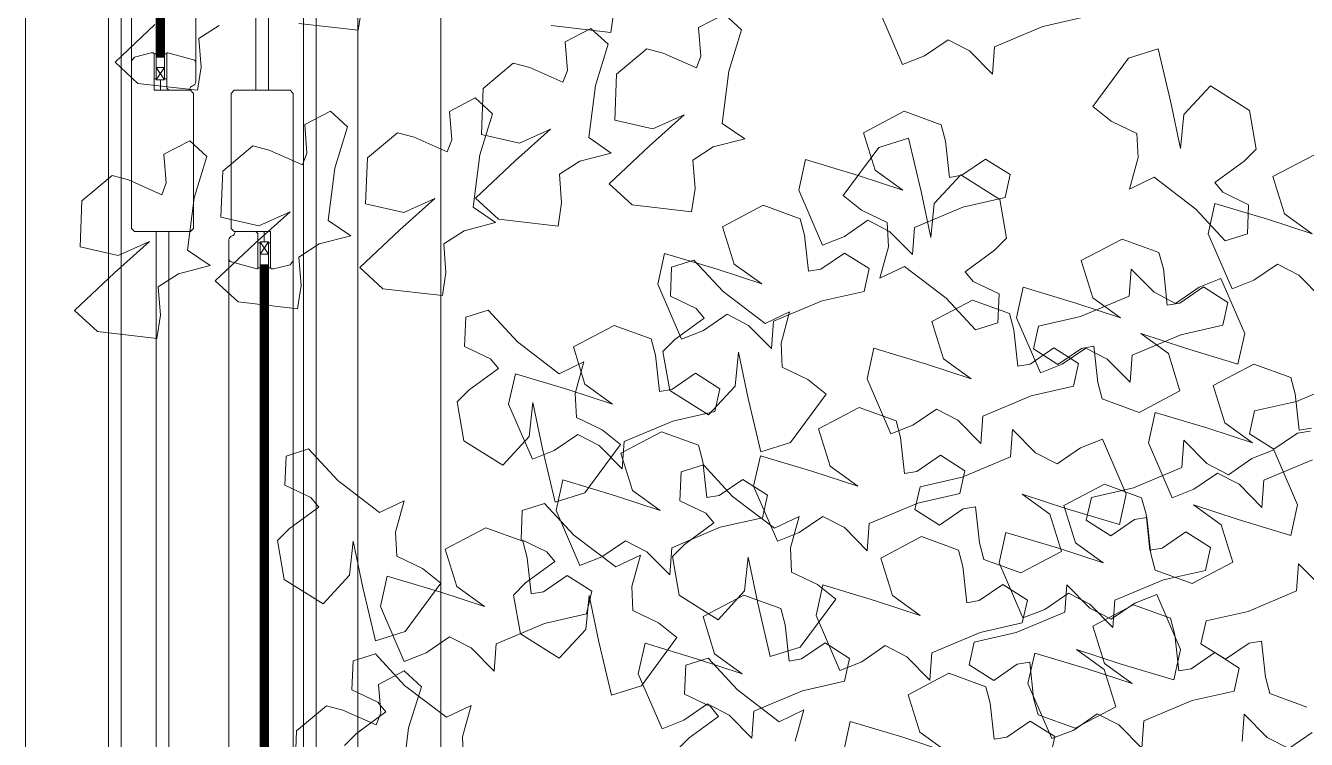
# Model space of a CAD drawing. Header units: metres. Extents: x -44 to 358, y -286 to 66.
# Drawn here: x 10.078 to 10.695, y -266.62 to -266.276 of the extents above; entities that cross this region are included whole.
import ezdxf

# ---------------------------------------------------------------- set-up
doc = ezdxf.new("R2010")
doc.units = ezdxf.units.M
doc.header["$LTSCALE"] = 0.3
for name, color, linetype, lineweight in [('A-DOOR', 7, 'Continuous', 5), ('ARBOLES', 86, 'Continuous', 0), ('baños', 141, 'Continuous', 0), ('Columnas', 7, 'Continuous', 18), ('cristales', 131, 'Continuous', 0)]:
    doc.layers.add(name, color=color, linetype=linetype, lineweight=lineweight)

# ---------------------------------------------------------------- blocks, each defined once
blk = doc.blocks.new('TREES')
at = {"layer": 'ARBOLES', "color": 252, "true_color": 0x8da178}
for p, q in [((0.04611, 0.02855), (0.05019, 0.02093)), ((0.08012, 0.02787), (0.07668, 0.02377)), ((0.10402, 0.02859), (0.10703, 0.02498)), ((0.09833, 0.02106), (0.09997, 0.0273)), ((0.05535, 0.02159), (0.05483, 0.02359)), ((0.07668, 0.02377), (0.08116, 0.02386)), ((0.08116, 0.02386), (0.08524, 0.01623)), ((0.10703, 0.02498), (0.10554, 0.0213)), ((0.05836, 0.01798), (0.05535, 0.02159)), ((0.06708, 0.02269), (0.05846, 0.01795)), ((0.07217, 0.02205), (0.06708, 0.02269)), ((0.07039, 0.01322), (0.07217, 0.02205)), ((0.09572, 0.02009), (0.09833, 0.02106)), ((0.10554, 0.0213), (0.1021, 0.0172)), ((0.05019, 0.02093), (0.05239, 0.01421)), ((0.08988, 0.01889), (0.09572, 0.02009)), ((0.05619, 0.01373), (0.05836, 0.01798)), ((0.05846, 0.01795), (0.0602, 0.01452)), ((0.0904, 0.01689), (0.08988, 0.01889)), ((0.09341, 0.01328), (0.0904, 0.01689)), ((0.1021, 0.0172), (0.10658, 0.01729)), ((0.08524, 0.01623), (0.08744, 0.00951)), ((0.05239, 0.01421), (0.05619, 0.01373)), ((0.0602, 0.01452), (0.06321, 0.01091)), ((0.06869, 0.00569), (0.07039, 0.01322)), ((0.07744, 0.01299), (0.07152, 0.01052)), ((0.08157, 0.00666), (0.07744, 0.01299)), ((0.09124, 0.00903), (0.09341, 0.01328)), ((0.03991, 0.01142), (0.03129, 0.00668)), ((0.045, 0.01078), (0.03991, 0.01142)), ((0.04322, 0.00195), (0.045, 0.01078)), ((0.06321, 0.01091), (0.06172, 0.00723)), ((0.07152, 0.01052), (0.06869, 0.00569)), ((0.00337, 0.00875), (-0.00005, 0.00202)), ((0.00959, 0.01046), (0.00337, 0.00875)), ((0.01174, 0.00868), (0.00959, 0.01046)), ((0.0157, 0.00422), (0.01174, 0.00868)), ((0.0188, 0.01008), (0.01717, 0.00567)), ((0.02356, 0.01033), (0.0188, 0.01008)), ((0.02504, 0.0068), (0.02356, 0.01033)), ((0.08744, 0.00951), (0.09124, 0.00903)), ((0.02032, 0.00153), (0.02504, 0.0068)), ((0.03129, 0.00668), (0.03303, 0.00325)), ((0.06172, 0.00723), (0.05828, 0.00313)), ((0.07993, 0.00042), (0.08157, 0.00666)), ((0.01717, 0.00567), (0.0157, 0.00422)), ((0.09249, 0.00578), (0.08388, 0.00104)), ((0.09758, 0.00514), (0.09249, 0.00578)), ((0.09581, -0.00369), (0.09758, 0.00514)), ((0.03303, 0.00325), (0.03604, -0.00036)), ((0.05828, 0.00313), (0.06276, 0.00321)), ((0.06276, 0.00321), (0.06684, -0.00441)), ((-0.00005, 0.00202), (0.00506, -0.00188)), ((0.01576, -0.00581), (0.02032, 0.00153)), ((0.04152, -0.00558), (0.04322, 0.00195)), ((0.05027, 0.00172), (0.04435, -0.00075)), ((0.0544, -0.00461), (0.05027, 0.00172)), ((0.07732, -0.00055), (0.07993, 0.00042)), ((0.08388, 0.00104), (0.08562, -0.0024)), ((-0.15277, -0.00598), (-0.14933, -0.00188)), ((-0.128, -0.00157), (-0.12748, -0.00357)), ((-0.11876, -0.00854), (-0.12284, -0.00091)), ((0.01066, -0.00192), (0.00328, -0.00421)), ((0.00506, -0.00188), (0.01066, -0.00192)), ((0.03604, -0.00036), (0.03455, -0.00404)), ((0.04435, -0.00075), (0.04152, -0.00558)), ((0.07148, -0.00175), (0.07732, -0.00055)), ((0.072, -0.00375), (0.07148, -0.00175)), ((-0.12748, -0.00357), (-0.13332, -0.00477)), ((0.03455, -0.00404), (0.03111, -0.00814)), ((0.07501, -0.00736), (0.072, -0.00375)), ((0.08562, -0.0024), (0.08862, -0.00601)), ((0.0941, -0.01123), (0.09581, -0.00369)), ((0.10286, -0.00393), (0.09694, -0.0064)), ((0.10698, -0.01025), (0.10286, -0.00393)), ((-0.17261, -0.00541), (-0.16849, -0.01174)), ((-0.16257, -0.00927), (-0.15973, -0.00444)), ((-0.15973, -0.00444), (-0.16144, -0.01197)), ((-0.15426, -0.00966), (-0.15277, -0.00598)), ((-0.13593, -0.00574), (-0.13756, -0.01198)), ((-0.13332, -0.00477), (-0.13593, -0.00574)), ((0.00328, -0.00421), (-0.00526, -0.00709)), ((0.01808, -0.00965), (0.01576, -0.00581)), ((0.05277, -0.01085), (0.0544, -0.00461)), ((0.06796, -0.00547), (0.05935, -0.01021)), ((0.06684, -0.00441), (0.06904, -0.01113)), ((0.07305, -0.00611), (0.06796, -0.00547)), ((0.07127, -0.01494), (0.07305, -0.00611)), ((0.08862, -0.00601), (0.08714, -0.00969)), ((-0.00526, -0.00709), (-0.00327, -0.01181)), ((0.03111, -0.00814), (0.03559, -0.00805)), ((0.03559, -0.00805), (0.03967, -0.01568)), ((0.07284, -0.01161), (0.07501, -0.00736)), ((0.09694, -0.0064), (0.0941, -0.01123)), ((-0.16849, -0.01174), (-0.16257, -0.00927)), ((-0.15125, -0.01327), (-0.15426, -0.00966)), ((-0.11428, -0.00845), (-0.11876, -0.00854)), ((-0.11772, -0.01255), (-0.11428, -0.00845)), ((-0.08765, -0.00968), (-0.08982, -0.01393)), ((-0.08385, -0.01016), (-0.08765, -0.00968)), ((-0.08165, -0.01688), (-0.08385, -0.01016)), ((0.00725, -0.01368), (0.00887, -0.00927)), ((0.00887, -0.00927), (0.0128, -0.00872)), ((0.0128, -0.00872), (0.01808, -0.00965)), ((0.05935, -0.01021), (0.06108, -0.01365)), ((0.08714, -0.00969), (0.0837, -0.01379)), ((0.10535, -0.01649), (0.10698, -0.01025)), ((-0.16144, -0.01197), (-0.16321, -0.0208)), ((-0.13756, -0.01198), (-0.13344, -0.01831)), ((-0.12752, -0.01584), (-0.12468, -0.01101)), ((-0.12468, -0.01101), (-0.12639, -0.01854)), ((-0.1192, -0.01623), (-0.11772, -0.01255)), ((-0.00327, -0.01181), (0.00515, -0.0169)), ((0.04431, -0.01302), (0.05015, -0.01182)), ((0.05015, -0.01182), (0.05277, -0.01085)), ((0.06904, -0.01113), (0.07284, -0.01161)), ((-0.14951, -0.0167), (-0.15125, -0.01327)), ((-0.08982, -0.01393), (-0.08681, -0.01753)), ((0.00515, -0.0169), (0.00725, -0.01368)), ((0.04483, -0.01502), (0.04431, -0.01302)), ((0.06108, -0.01365), (0.06409, -0.01725)), ((0.0837, -0.01379), (0.08818, -0.0137)), ((0.08818, -0.0137), (0.09226, -0.02132)), ((-0.15813, -0.02144), (-0.14951, -0.0167)), ((-0.13344, -0.01831), (-0.12752, -0.01584)), ((-0.1162, -0.01984), (-0.1192, -0.01623)), ((-0.10692, -0.01625), (-0.10909, -0.0205)), ((-0.10312, -0.01673), (-0.10692, -0.01625)), ((-0.10092, -0.02345), (-0.10312, -0.01673)), ((0.03967, -0.01568), (0.04187, -0.0224)), ((0.04784, -0.01863), (0.04483, -0.01502)), ((0.06957, -0.02248), (0.07127, -0.01494)), ((0.07833, -0.01517), (0.0724, -0.01765)), ((0.08245, -0.0215), (0.07833, -0.01517)), ((0.10274, -0.01747), (0.10535, -0.01649)), ((-0.14724, -0.01718), (-0.14941, -0.02142)), ((-0.14344, -0.01766), (-0.14724, -0.01718)), ((-0.14124, -0.02438), (-0.14344, -0.01766)), ((-0.12639, -0.01854), (-0.12816, -0.02737)), ((-0.08681, -0.01753), (-0.08629, -0.01954)), ((-0.07757, -0.0245), (-0.08165, -0.01688)), ((0.04567, -0.02288), (0.04784, -0.01863)), ((0.06409, -0.01725), (0.0626, -0.02093)), ((0.0724, -0.01765), (0.06957, -0.02248)), ((0.0969, -0.01866), (0.10274, -0.01747)), ((0.09742, -0.02067), (0.0969, -0.01866)), ((-0.16321, -0.0208), (-0.15813, -0.02144)), ((-0.11446, -0.02327), (-0.1162, -0.01984)), ((-0.10909, -0.0205), (-0.10608, -0.02411)), ((-0.09213, -0.02073), (-0.09475, -0.02171)), ((-0.08629, -0.01954), (-0.09213, -0.02073)), ((-0.00716, -0.02627), (-0.00936, -0.01955)), ((0.0626, -0.02093), (0.05916, -0.02504)), ((0.10043, -0.02428), (0.09742, -0.02067)), ((-0.14941, -0.02142), (-0.1464, -0.02503)), ((-0.09475, -0.02171), (-0.09638, -0.02795)), ((0.04187, -0.0224), (0.04567, -0.02288)), ((0.08082, -0.02774), (0.08245, -0.0215)), ((0.09226, -0.02132), (0.09446, -0.02804)), ((-0.1464, -0.02503), (-0.14588, -0.02704)), ((-0.13716, -0.032), (-0.14124, -0.02438)), ((-0.12307, -0.02801), (-0.11446, -0.02327)), ((-0.10608, -0.02411), (-0.10556, -0.02611)), ((-0.09684, -0.03107), (-0.10092, -0.02345)), ((-0.07309, -0.02441), (-0.07757, -0.0245)), ((-0.07653, -0.02852), (-0.07309, -0.02441)), ((0.05916, -0.02504), (0.06364, -0.02495)), ((0.06364, -0.02495), (0.06772, -0.03257)), ((0.09826, -0.02852), (0.10043, -0.02428)), ((-0.14588, -0.02704), (-0.15172, -0.02823)), ((-0.1114, -0.0273), (-0.11401, -0.02828)), ((-0.10556, -0.02611), (-0.1114, -0.0273)), ((-0.08633, -0.0318), (-0.0835, -0.02697)), ((-0.0835, -0.02697), (-0.0852, -0.03451)), ((-0.00309, -0.0339), (-0.00716, -0.02627)), ((-0.15433, -0.02921), (-0.15596, -0.03545)), ((-0.15172, -0.02823), (-0.15433, -0.02921)), ((-0.12816, -0.02737), (-0.12307, -0.02801)), ((-0.11401, -0.02828), (-0.11564, -0.03452)), ((-0.09638, -0.02795), (-0.09226, -0.03427)), ((-0.07802, -0.0322), (-0.07653, -0.02852)), ((0.02799, -0.02897), (0.02177, -0.03068)), ((0.03015, -0.03075), (0.02799, -0.02897)), ((0.0372, -0.02935), (0.03558, -0.03376)), ((0.04196, -0.0291), (0.0372, -0.02935)), ((0.04344, -0.03263), (0.04196, -0.0291)), ((0.07236, -0.02991), (0.0782, -0.02872)), ((0.0782, -0.02872), (0.08082, -0.02774)), ((0.09446, -0.02804), (0.09826, -0.02852)), ((-0.09236, -0.03099), (-0.09684, -0.03107)), ((-0.0958, -0.03509), (-0.09236, -0.03099)), ((0.02177, -0.03068), (0.01835, -0.03741)), ((0.0341, -0.03521), (0.03015, -0.03075)), ((0.07288, -0.03192), (0.07236, -0.02991)), ((-0.13268, -0.03191), (-0.13716, -0.032)), ((-0.13612, -0.03601), (-0.13268, -0.03191)), ((-0.1056, -0.03838), (-0.10276, -0.03355)), ((-0.10276, -0.03355), (-0.10447, -0.04108)), ((-0.09226, -0.03427), (-0.08633, -0.0318)), ((-0.07501, -0.0358), (-0.07802, -0.0322)), ((0.03872, -0.0379), (0.04344, -0.03263)), ((0.06772, -0.03257), (0.06992, -0.03929)), ((0.07589, -0.03552), (0.07288, -0.03192)), ((-0.15596, -0.03545), (-0.15184, -0.04177)), ((-0.14592, -0.0393), (-0.14308, -0.03447)), ((-0.14308, -0.03447), (-0.14479, -0.04201)), ((-0.11564, -0.03452), (-0.11152, -0.04085)), ((-0.09728, -0.03877), (-0.0958, -0.03509)), ((-0.0852, -0.03451), (-0.08698, -0.04334)), ((0.0014, -0.03381), (-0.00309, -0.0339)), ((-0.00204, -0.03791), (0.0014, -0.03381)), ((0.03558, -0.03376), (0.0341, -0.03521)), ((0.07372, -0.03977), (0.07589, -0.03552)), ((-0.1376, -0.03969), (-0.13612, -0.03601)), ((-0.07328, -0.03924), (-0.07501, -0.0358)), ((0.01835, -0.03741), (0.02346, -0.04131)), ((-0.15184, -0.04177), (-0.14592, -0.0393)), ((-0.1346, -0.0433), (-0.1376, -0.03969)), ((-0.11152, -0.04085), (-0.1056, -0.03838)), ((-0.09428, -0.04238), (-0.09728, -0.03877)), ((-0.08189, -0.04398), (-0.07328, -0.03924)), ((-0.07364, -0.03879), (-0.0758, -0.04304)), ((-0.06983, -0.03927), (-0.07364, -0.03879)), ((-0.00353, -0.04159), (-0.00204, -0.03791)), ((0.03416, -0.04524), (0.03872, -0.0379)), ((0.06992, -0.03929), (0.07372, -0.03977)), ((-0.14479, -0.04201), (-0.14656, -0.05084)), ((-0.13497, -0.04066), (-0.13714, -0.04491)), ((-0.13117, -0.04114), (-0.13497, -0.04066)), ((-0.12897, -0.04786), (-0.13117, -0.04114)), ((-0.10447, -0.04108), (-0.10624, -0.04991)), ((-0.00052, -0.0452), (-0.00353, -0.04159)), ((0.02906, -0.04135), (0.02168, -0.04364)), ((0.02346, -0.04131), (0.02906, -0.04135)), ((-0.13286, -0.04674), (-0.1346, -0.0433)), ((-0.09254, -0.04581), (-0.09428, -0.04238)), ((-0.08698, -0.04334), (-0.08189, -0.04398)), ((-0.0758, -0.04304), (-0.0728, -0.04664)), ((0.02168, -0.04364), (0.01314, -0.04652)), ((-0.13714, -0.04491), (-0.13413, -0.04852)), ((-0.10116, -0.05055), (-0.09254, -0.04581)), ((-0.09554, -0.04536), (-0.0977, -0.04961)), ((-0.09173, -0.04584), (-0.09554, -0.04536)), ((-0.08953, -0.05256), (-0.09173, -0.04584)), ((0.00121, -0.04863), (-0.00052, -0.0452)), ((0.03648, -0.04908), (0.03416, -0.04524)), ((-0.14147, -0.05148), (-0.13286, -0.04674)), ((-0.12489, -0.05549), (-0.12897, -0.04786)), ((-0.0728, -0.04664), (-0.07227, -0.04865)), ((0.01314, -0.04652), (0.01514, -0.05124)), ((0.02727, -0.0487), (0.03121, -0.04815)), ((0.03121, -0.04815), (0.03648, -0.04908)), ((-0.13413, -0.04852), (-0.13361, -0.05052)), ((-0.10624, -0.04991), (-0.10116, -0.05055)), ((-0.0977, -0.04961), (-0.0947, -0.05321)), ((-0.07811, -0.04984), (-0.08073, -0.05082)), ((-0.07227, -0.04865), (-0.07811, -0.04984)), ((-0.0074, -0.05337), (0.00121, -0.04863)), ((0.02565, -0.05311), (0.02727, -0.0487)), ((-0.14656, -0.05084), (-0.14147, -0.05148)), ((-0.13945, -0.05172), (-0.14207, -0.05269)), ((-0.13361, -0.05052), (-0.13945, -0.05172)), ((-0.08546, -0.06018), (-0.08953, -0.05256)), ((-0.08073, -0.05082), (-0.08236, -0.05706)), ((0.01514, -0.05124), (0.02355, -0.05633)), ((0.08956, -0.05134), (0.08745, -0.05456)), ((0.09797, -0.05643), (0.08956, -0.05134)), ((-0.14207, -0.05269), (-0.1437, -0.05893)), ((-0.0947, -0.05321), (-0.09417, -0.05522)), ((0.02355, -0.05633), (0.02565, -0.05311)), ((0.08745, -0.05456), (0.08583, -0.05896)), ((-0.16476, -0.05473), (-0.16692, -0.05898)), ((-0.16095, -0.05521), (-0.16476, -0.05473)), ((-0.15875, -0.06193), (-0.16095, -0.05521)), ((-0.12041, -0.0554), (-0.12489, -0.05549)), ((-0.12385, -0.0595), (-0.12041, -0.0554)), ((-0.10001, -0.05641), (-0.10263, -0.05739)), ((-0.09417, -0.05522), (-0.10001, -0.05641)), ((-0.07231, -0.06091), (-0.06948, -0.05608)), ((-0.06948, -0.05608), (-0.07119, -0.06362)), ((0.05626, -0.05603), (0.05415, -0.05925)), ((0.06467, -0.06112), (0.05626, -0.05603)), ((0.09996, -0.06115), (0.09797, -0.05643)), ((0.10816, -0.05484), (0.11048, -0.05868)), ((0.11343, -0.05577), (0.10816, -0.05484)), ((-0.13365, -0.06279), (-0.13082, -0.05796)), ((-0.13082, -0.05796), (-0.13252, -0.06549)), ((-0.11569, -0.05756), (-0.11785, -0.0618)), ((-0.11188, -0.05803), (-0.11569, -0.05756)), ((-0.10968, -0.06476), (-0.11188, -0.05803)), ((-0.10263, -0.05739), (-0.10426, -0.06363)), ((-0.08236, -0.05706), (-0.07824, -0.06338)), ((0.07663, -0.05859), (0.07895, -0.06243)), ((0.0819, -0.05952), (0.07663, -0.05859)), ((0.11048, -0.05868), (0.10592, -0.06602)), ((-0.16692, -0.05898), (-0.16391, -0.06259)), ((-0.1437, -0.05893), (-0.13957, -0.06526)), ((-0.12534, -0.06318), (-0.12385, -0.0595)), ((-0.08097, -0.06009), (-0.08546, -0.06018)), ((-0.08441, -0.0642), (-0.08097, -0.06009)), ((-0.07824, -0.06338), (-0.07231, -0.06091)), ((0.05415, -0.05925), (0.05253, -0.06366)), ((0.08583, -0.05896), (0.0819, -0.05952)), ((-0.16391, -0.06259), (-0.16339, -0.06459)), ((-0.15468, -0.06956), (-0.15875, -0.06193)), ((-0.13957, -0.06526), (-0.13365, -0.06279)), ((-0.11785, -0.0618), (-0.11485, -0.06541)), ((-0.09421, -0.06748), (-0.09138, -0.06266)), ((-0.09138, -0.06266), (-0.09309, -0.07019)), ((0.06666, -0.06585), (0.06467, -0.06112)), ((0.07895, -0.06243), (0.07438, -0.06977)), ((0.09143, -0.06403), (0.09996, -0.06115)), ((-0.16339, -0.06459), (-0.16923, -0.06579)), ((-0.12233, -0.06679), (-0.12534, -0.06318)), ((-0.10561, -0.07238), (-0.10968, -0.06476)), ((-0.10426, -0.06363), (-0.10014, -0.06996)), ((-0.0859, -0.06788), (-0.08441, -0.0642)), ((-0.07119, -0.06362), (-0.07296, -0.07245)), ((0.04333, -0.06329), (0.04565, -0.06712)), ((0.0486, -0.06421), (0.04333, -0.06329)), ((0.05253, -0.06366), (0.0486, -0.06421)), ((0.08405, -0.06632), (0.09143, -0.06403)), ((-0.17185, -0.06676), (-0.17348, -0.073)), ((-0.16923, -0.06579), (-0.17185, -0.06676)), ((-0.13252, -0.06549), (-0.1343, -0.07432)), ((-0.12059, -0.07022), (-0.12233, -0.06679)), ((-0.11485, -0.06541), (-0.11432, -0.06742)), ((0.04565, -0.06712), (0.04108, -0.07447)), ((0.05813, -0.06873), (0.06666, -0.06585)), ((0.08965, -0.06636), (0.08405, -0.06632)), ((0.09475, -0.07025), (0.08965, -0.06636)), ((0.10592, -0.06602), (0.10119, -0.07129)), ((-0.12016, -0.06861), (-0.12278, -0.06958)), ((-0.11432, -0.06742), (-0.12016, -0.06861)), ((-0.10014, -0.06996), (-0.09421, -0.06748)), ((-0.08289, -0.07148), (-0.0859, -0.06788)), ((0.05075, -0.07102), (0.05813, -0.06873)), ((0.10906, -0.07016), (0.11054, -0.06871)), ((0.11054, -0.06871), (0.11449, -0.07317)), ((-0.15019, -0.06947), (-0.15468, -0.06956)), ((-0.15363, -0.07357), (-0.15019, -0.06947)), ((-0.12921, -0.07496), (-0.12059, -0.07022)), ((-0.12278, -0.06958), (-0.12441, -0.07583)), ((-0.09309, -0.07019), (-0.09486, -0.07902)), ((0.05635, -0.07106), (0.05075, -0.07102)), ((0.06145, -0.07495), (0.05635, -0.07106)), ((0.07438, -0.06977), (0.06966, -0.07503)), ((0.09133, -0.07699), (0.09475, -0.07025)), ((0.10119, -0.07129), (0.10268, -0.07482)), ((0.10744, -0.07457), (0.10906, -0.07016)), ((-0.17348, -0.073), (-0.16936, -0.07933)), ((-0.16343, -0.07686), (-0.1606, -0.07203)), ((-0.1606, -0.07203), (-0.1623, -0.07956)), ((-0.15512, -0.07725), (-0.15363, -0.07357)), ((-0.10113, -0.07229), (-0.10561, -0.07238)), ((-0.10456, -0.07639), (-0.10113, -0.07229)), ((-0.08327, -0.07352), (-0.08544, -0.07777)), ((-0.07947, -0.074), (-0.08327, -0.07352)), ((-0.08116, -0.07492), (-0.08289, -0.07148)), ((-0.07296, -0.07245), (-0.06787, -0.07309)), ((0.01577, -0.07329), (0.01361, -0.07721)), ((0.0176, -0.07831), (0.01577, -0.07329)), ((0.07753, -0.07391), (0.07901, -0.07246)), ((0.07901, -0.07246), (0.08296, -0.07692)), ((0.11449, -0.07317), (0.11665, -0.07495)), ((-0.1343, -0.07432), (-0.12921, -0.07496)), ((-0.11436, -0.07968), (-0.11153, -0.07485)), ((-0.11153, -0.07485), (-0.11324, -0.08239)), ((-0.08977, -0.07966), (-0.08116, -0.07492)), ((-0.07727, -0.08072), (-0.07947, -0.074)), ((-0.00196, -0.07547), (-0.00427, -0.07853)), ((0.00496, -0.07693), (-0.00196, -0.07547)), ((0.04108, -0.07447), (0.03636, -0.07973)), ((0.05803, -0.08168), (0.06145, -0.07495)), ((0.06966, -0.07503), (0.07115, -0.07857)), ((0.07591, -0.07832), (0.07753, -0.07391)), ((0.10268, -0.07482), (0.10744, -0.07457)), ((-0.16936, -0.07933), (-0.16343, -0.07686)), ((-0.15211, -0.08086), (-0.15512, -0.07725)), ((-0.14724, -0.07632), (-0.14941, -0.08057)), ((-0.14344, -0.0768), (-0.14724, -0.07632)), ((-0.14124, -0.08352), (-0.14344, -0.0768)), ((-0.12441, -0.07583), (-0.12029, -0.08215)), ((-0.10605, -0.08007), (-0.10456, -0.07639)), ((-0.08544, -0.07777), (-0.08243, -0.08138)), ((0.01361, -0.07721), (0.00496, -0.07693)), ((0.04423, -0.07861), (0.04571, -0.07715)), ((0.04571, -0.07715), (0.04966, -0.08161)), ((0.08296, -0.07692), (0.08511, -0.0787)), ((0.08511, -0.0787), (0.09133, -0.07699)), ((0.09831, -0.0767), (0.0962, -0.07992)), ((0.10672, -0.08178), (0.09831, -0.0767)), ((-0.1623, -0.07956), (-0.16408, -0.08839)), ((-0.12029, -0.08215), (-0.11436, -0.07968)), ((-0.09486, -0.07902), (-0.08977, -0.07966)), ((-0.00427, -0.07853), (-0.00168, -0.08253)), ((0.02005, -0.08144), (0.0176, -0.07831)), ((0.03636, -0.07973), (0.03785, -0.08326)), ((0.04261, -0.08302), (0.04423, -0.07861)), ((0.07115, -0.07857), (0.07591, -0.07832)), ((-0.15038, -0.08429), (-0.15211, -0.08086)), ((-0.14941, -0.08057), (-0.1464, -0.08418)), ((-0.10304, -0.08368), (-0.10605, -0.08007)), ((-0.08243, -0.08138), (-0.08191, -0.08338)), ((-0.07319, -0.08835), (-0.07727, -0.08072)), ((-0.00168, -0.08253), (0.00295, -0.08173)), ((0.00295, -0.08173), (0.00495, -0.08228)), ((0.02467, -0.08064), (0.02005, -0.08144)), ((0.02852, -0.08086), (0.02467, -0.08064)), ((0.02831, -0.09069), (0.02852, -0.08086)), ((0.04966, -0.08161), (0.05181, -0.08339)), ((0.05181, -0.08339), (0.05803, -0.08168)), ((0.0962, -0.07992), (0.09458, -0.08432)), ((0.10871, -0.08651), (0.10672, -0.08178)), ((-0.13716, -0.09115), (-0.14124, -0.08352)), ((-0.11324, -0.08239), (-0.11501, -0.09122)), ((-0.10131, -0.08711), (-0.10304, -0.08368)), ((-0.08191, -0.08338), (-0.08775, -0.08458)), ((0.00495, -0.08228), (0.00306, -0.08793)), ((0.01278, -0.08358), (0.01846, -0.08882)), ((0.01555, -0.08845), (0.01278, -0.08358)), ((0.03785, -0.08326), (0.04261, -0.08302)), ((0.08538, -0.08395), (0.0877, -0.08779)), ((0.09065, -0.08488), (0.08538, -0.08395)), ((-0.15899, -0.08903), (-0.15038, -0.08429)), ((-0.14588, -0.08618), (-0.15172, -0.08738)), ((-0.1464, -0.08418), (-0.14588, -0.08618)), ((-0.09036, -0.08555), (-0.09199, -0.09179)), ((-0.08775, -0.08458), (-0.09036, -0.08555)), ((0.09458, -0.08432), (0.09065, -0.08488)), ((-0.15172, -0.08738), (-0.15433, -0.08835)), ((-0.10992, -0.09186), (-0.10131, -0.08711)), ((-0.06871, -0.08826), (-0.07319, -0.08835)), ((-0.07215, -0.09236), (-0.06871, -0.08826)), ((0.00306, -0.08793), (0.0026, -0.09069)), ((0.0877, -0.08779), (0.08313, -0.09513)), ((0.10018, -0.08939), (0.10871, -0.08651)), ((-0.16408, -0.08839), (-0.15899, -0.08903)), ((-0.15433, -0.08835), (-0.15596, -0.09459)), ((-0.10869, -0.08947), (-0.11085, -0.09371)), ((-0.10489, -0.08994), (-0.10869, -0.08947)), ((-0.10269, -0.09667), (-0.10489, -0.08994)), ((0.01473, -0.09481), (0.01555, -0.08845)), ((0.01846, -0.08882), (0.02522, -0.09477)), ((0.06764, -0.08889), (0.06553, -0.09211)), ((0.07605, -0.09398), (0.06764, -0.08889)), ((0.0928, -0.09168), (0.10018, -0.08939)), ((-0.13268, -0.09106), (-0.13716, -0.09115)), ((-0.13612, -0.09516), (-0.13268, -0.09106)), ((-0.11501, -0.09122), (-0.10992, -0.09186)), ((-0.09199, -0.09179), (-0.08787, -0.09812)), ((-0.08195, -0.09565), (-0.07911, -0.09082)), ((-0.07911, -0.09082), (-0.08082, -0.09835)), ((-0.07364, -0.09604), (-0.07215, -0.09236)), ((0.0026, -0.09069), (0.00719, -0.09522)), ((0.02522, -0.09477), (0.02831, -0.09069)), ((0.06553, -0.09211), (0.06391, -0.09652)), ((0.0984, -0.09172), (0.0928, -0.09168)), ((0.1035, -0.09561), (0.0984, -0.09172)), ((-0.15596, -0.09459), (-0.15184, -0.10092)), ((-0.14592, -0.09845), (-0.14308, -0.09362)), ((-0.14308, -0.09362), (-0.14479, -0.10115)), ((-0.11085, -0.09371), (-0.10785, -0.09732)), ((0.07804, -0.09871), (0.07605, -0.09398)), ((-0.1376, -0.09884), (-0.13612, -0.09516)), ((-0.09861, -0.10429), (-0.10269, -0.09667)), ((-0.08787, -0.09812), (-0.08195, -0.09565)), ((-0.07063, -0.09965), (-0.07364, -0.09604)), ((0.00046, -0.09682), (-0.00338, -0.09661)), ((0.00719, -0.09522), (0.01473, -0.09481)), ((0.02015, -0.09488), (0.01799, -0.0988)), ((0.02199, -0.0999), (0.02015, -0.09488)), ((0.05471, -0.09614), (0.05703, -0.09998)), ((0.05998, -0.09707), (0.05471, -0.09614)), ((0.06391, -0.09652), (0.05998, -0.09707)), ((0.08313, -0.09513), (0.07841, -0.10039)), ((0.10008, -0.10235), (0.1035, -0.09561)), ((-0.15184, -0.10092), (-0.14592, -0.09845)), ((-0.10785, -0.09732), (-0.10733, -0.09933)), ((-0.08082, -0.09835), (-0.08259, -0.10718)), ((0.00243, -0.09706), (0.00011, -0.10012)), ((0.00026, -0.10665), (0.00046, -0.09682)), ((0.00935, -0.09852), (0.00243, -0.09706)), ((0.01799, -0.0988), (0.00935, -0.09852)), ((0.06951, -0.10158), (0.07804, -0.09871)), ((0.08628, -0.09927), (0.08776, -0.09782)), ((0.08776, -0.09782), (0.09171, -0.10228)), ((-0.1346, -0.10245), (-0.1376, -0.09884)), ((-0.12532, -0.09886), (-0.12749, -0.10311)), ((-0.12152, -0.09934), (-0.12532, -0.09886)), ((-0.11932, -0.10606), (-0.12152, -0.09934)), ((-0.11317, -0.10052), (-0.11578, -0.1015)), ((-0.10733, -0.09933), (-0.11317, -0.10052)), ((-0.06889, -0.10308), (-0.07063, -0.09965)), ((0.00011, -0.10012), (0.00271, -0.10412)), ((0.02443, -0.10303), (0.02199, -0.0999)), ((0.05703, -0.09998), (0.05246, -0.10732)), ((0.07841, -0.10039), (0.0799, -0.10393)), ((0.08466, -0.10368), (0.08628, -0.09927)), ((-0.14479, -0.10115), (-0.14656, -0.10998)), ((-0.13286, -0.10588), (-0.1346, -0.10245)), ((-0.11578, -0.1015), (-0.11741, -0.10774)), ((0.02906, -0.10223), (0.02443, -0.10303)), ((0.0329, -0.10245), (0.02906, -0.10223)), ((0.0327, -0.11228), (0.0329, -0.10245)), ((0.06213, -0.10388), (0.06951, -0.10158)), ((0.09171, -0.10228), (0.09386, -0.10406)), ((0.09386, -0.10406), (0.10008, -0.10235)), ((-0.12749, -0.10311), (-0.12448, -0.10672)), ((-0.09413, -0.1042), (-0.09861, -0.10429)), ((-0.09757, -0.1083), (-0.09413, -0.1042)), ((-0.07751, -0.10782), (-0.06889, -0.10308)), ((0.00271, -0.10412), (0.00734, -0.10332)), ((0.00734, -0.10332), (0.00933, -0.10387)), ((0.00933, -0.10387), (0.00745, -0.10952)), ((0.06773, -0.10392), (0.06213, -0.10388)), ((0.07283, -0.10781), (0.06773, -0.10392)), ((0.0799, -0.10393), (0.08466, -0.10368)), ((-0.14147, -0.11062), (-0.13286, -0.10588)), ((-0.12448, -0.10672), (-0.12396, -0.10872)), ((-0.11524, -0.11368), (-0.11932, -0.10606)), ((-0.10737, -0.11159), (-0.10453, -0.10676)), ((-0.10453, -0.10676), (-0.10624, -0.1143)), ((-0.08259, -0.10718), (-0.07751, -0.10782)), ((0.01717, -0.10517), (0.02284, -0.11041)), ((0.01993, -0.11004), (0.01717, -0.10517)), ((-0.12396, -0.10872), (-0.1298, -0.10992)), ((-0.11741, -0.10774), (-0.11329, -0.11406)), ((-0.09905, -0.11198), (-0.09757, -0.1083)), ((0.05246, -0.10732), (0.04774, -0.11259)), ((0.06942, -0.11454), (0.07283, -0.10781)), ((0.11255, -0.10929), (0.11486, -0.11312)), ((0.11782, -0.11022), (0.11255, -0.10929)), ((-0.14656, -0.10998), (-0.14147, -0.11062)), ((-0.13241, -0.11089), (-0.13404, -0.11713)), ((-0.1298, -0.10992), (-0.13241, -0.11089)), ((0.00745, -0.10952), (0.00698, -0.11228)), ((0.01911, -0.1164), (0.01993, -0.11004)), ((0.02284, -0.11041), (0.0296, -0.11636)), ((0.05561, -0.11147), (0.05709, -0.11001)), ((0.05709, -0.11001), (0.06104, -0.11447)), ((0.12175, -0.10966), (0.11782, -0.11022)), ((-0.11329, -0.11406), (-0.10737, -0.11159)), ((-0.09605, -0.11559), (-0.09905, -0.11198)), ((0.00698, -0.11228), (0.01157, -0.11681)), ((0.0296, -0.11636), (0.0327, -0.11228)), ((0.03329, -0.11272), (0.03112, -0.11664)), ((0.03512, -0.11775), (0.03329, -0.11272)), ((0.04774, -0.11259), (0.04923, -0.11612)), ((0.05399, -0.11588), (0.05561, -0.11147)), ((0.11486, -0.11312), (0.1103, -0.12047)), ((-0.11076, -0.1136), (-0.11524, -0.11368)), ((-0.1142, -0.1177), (-0.11076, -0.1136)), ((-0.10624, -0.1143), (-0.10801, -0.12313)), ((-0.09431, -0.11903), (-0.09605, -0.11559)), ((0.01556, -0.1149), (0.01324, -0.11796)), ((0.02248, -0.11636), (0.01556, -0.1149)), ((0.06104, -0.11447), (0.06319, -0.11625)), ((0.06319, -0.11625), (0.06942, -0.11454)), ((-0.13404, -0.11713), (-0.12992, -0.12346)), ((-0.124, -0.12099), (-0.12116, -0.11616)), ((-0.12116, -0.11616), (-0.12287, -0.12369)), ((-0.11569, -0.12138), (-0.1142, -0.1177)), ((-0.09029, -0.1167), (-0.09245, -0.12095)), ((-0.08648, -0.11718), (-0.09029, -0.1167)), ((-0.08429, -0.1239), (-0.08648, -0.11718)), ((0.01157, -0.11681), (0.01911, -0.1164)), ((0.03112, -0.11664), (0.02248, -0.11636)), ((0.04923, -0.11612), (0.05399, -0.11588)), ((0.09306, -0.11613), (0.09095, -0.11935)), ((0.10147, -0.12122), (0.09306, -0.11613)), ((-0.10292, -0.12377), (-0.09431, -0.11903)), ((0.01324, -0.11796), (0.01584, -0.12196)), ((0.03756, -0.12087), (0.03512, -0.11775)), ((0.09095, -0.11935), (0.08933, -0.12375)), ((-0.12992, -0.12346), (-0.124, -0.12099)), ((-0.11268, -0.12499), (-0.11569, -0.12138)), ((-0.09245, -0.12095), (-0.08945, -0.12456)), ((0.01584, -0.12196), (0.02047, -0.12116)), ((0.02047, -0.12116), (0.02247, -0.12171)), ((0.02247, -0.12171), (0.02058, -0.12736)), ((0.04219, -0.12007), (0.03756, -0.12087)), ((0.04603, -0.12029), (0.04219, -0.12007)), ((0.04583, -0.13012), (0.04603, -0.12029)), ((0.10346, -0.12594), (0.10147, -0.12122)), ((0.1103, -0.12047), (0.10558, -0.12573)), ((-0.12287, -0.12369), (-0.12464, -0.13252)), ((-0.10801, -0.12313), (-0.10292, -0.12377)), ((-0.08021, -0.13153), (-0.08429, -0.1239)), ((0.0303, -0.12301), (0.03597, -0.12825)), ((0.03307, -0.12788), (0.0303, -0.12301)), ((0.08013, -0.12338), (0.08245, -0.12722)), ((0.0854, -0.12431), (0.08013, -0.12338)), ((0.08933, -0.12375), (0.0854, -0.12431)), ((0.11345, -0.12461), (0.11493, -0.12316)), ((0.11493, -0.12316), (0.11888, -0.12762)), ((-0.11094, -0.12842), (-0.11268, -0.12499)), ((-0.08945, -0.12456), (-0.08893, -0.12656)), ((0.09493, -0.12882), (0.10346, -0.12594)), ((0.10558, -0.12573), (0.10707, -0.12927)), ((0.11183, -0.12902), (0.11345, -0.12461)), ((-0.09476, -0.12776), (-0.09738, -0.12873)), ((-0.08893, -0.12656), (-0.09476, -0.12776)), ((0.02058, -0.12736), (0.02012, -0.13012)), ((0.03224, -0.13424), (0.03307, -0.12788)), ((0.08245, -0.12722), (0.07788, -0.13456)), ((0.11888, -0.12762), (0.12103, -0.12939)), ((-0.11956, -0.13316), (-0.11094, -0.12842)), ((-0.09738, -0.12873), (-0.09901, -0.13497)), ((0.02012, -0.13012), (0.0247, -0.13465)), ((0.03597, -0.12825), (0.04273, -0.1342)), ((0.04273, -0.1342), (0.04583, -0.13012)), ((0.08755, -0.13111), (0.09493, -0.12882)), ((0.10707, -0.12927), (0.11183, -0.12902)), ((-0.07573, -0.13144), (-0.08021, -0.13153)), ((-0.07917, -0.13554), (-0.07573, -0.13144)), ((0.09315, -0.13115), (0.08755, -0.13111)), ((0.09825, -0.13504), (0.09315, -0.13115)), ((-0.12464, -0.13252), (-0.11956, -0.13316)), ((-0.08897, -0.13883), (-0.08613, -0.134)), ((-0.08613, -0.134), (-0.08784, -0.14153)), ((0.0247, -0.13465), (0.03224, -0.13424)), ((-0.09901, -0.13497), (-0.09489, -0.1413)), ((-0.08065, -0.13922), (-0.07917, -0.13554)), ((0.03767, -0.13618), (0.03551, -0.14011)), ((0.0395, -0.14121), (0.03767, -0.13618)), ((0.07788, -0.13456), (0.07316, -0.13982)), ((0.09483, -0.14178), (0.09825, -0.13504)), ((0.00398, -0.13813), (0.00014, -0.13791)), ((0.00378, -0.14796), (0.00398, -0.13813)), ((0.01994, -0.13837), (0.01763, -0.14142)), ((0.02686, -0.13983), (0.01994, -0.13837)), ((0.07941, -0.14311), (0.08103, -0.1387)), ((0.08103, -0.1387), (0.08251, -0.13725)), ((0.08251, -0.13725), (0.08646, -0.14171)), ((-0.09489, -0.1413), (-0.08897, -0.13883)), ((-0.07765, -0.14283), (-0.08065, -0.13922)), ((0.03551, -0.14011), (0.02686, -0.13983)), ((0.07316, -0.13982), (0.07465, -0.14336)), ((-0.08784, -0.14153), (-0.08961, -0.15036)), ((-0.07591, -0.14626), (-0.07765, -0.14283)), ((0.01763, -0.14142), (0.02022, -0.14542)), ((0.04195, -0.14434), (0.0395, -0.14121)), ((0.08646, -0.14171), (0.08861, -0.14349)), ((0.08861, -0.14349), (0.09483, -0.14178)), ((-0.07206, -0.14307), (-0.07437, -0.14612)), ((-0.06514, -0.14452), (-0.07206, -0.14307)), ((-0.0565, -0.1448), (-0.06514, -0.14452)), ((0.02022, -0.14542), (0.02485, -0.14462)), ((0.02485, -0.14462), (0.02685, -0.14517)), ((0.04657, -0.14354), (0.04195, -0.14434)), ((0.05042, -0.14375), (0.04657, -0.14354)), ((0.05021, -0.15358), (0.05042, -0.14375)), ((0.07465, -0.14336), (0.07941, -0.14311)), ((-0.08452, -0.151), (-0.07591, -0.14626)), ((-0.07437, -0.14612), (-0.07178, -0.15012)), ((0.02685, -0.14517), (0.02496, -0.15083)), ((0.03468, -0.14647), (0.04036, -0.15172)), ((0.03745, -0.15134), (0.03468, -0.14647)), ((-0.08961, -0.15036), (-0.08452, -0.151)), ((-0.07178, -0.15012), (-0.06715, -0.14932)), ((-0.06715, -0.14932), (-0.06515, -0.14987)), ((-0.06515, -0.14987), (-0.06704, -0.15553)), ((0.02496, -0.15083), (0.0245, -0.15358)), ((0.03663, -0.15771), (0.03745, -0.15134)), ((0.04036, -0.15172), (0.04712, -0.15767)), ((-0.06704, -0.15553), (-0.0675, -0.15828)), ((0.0245, -0.15358), (0.02909, -0.15811)), ((0.04712, -0.15767), (0.05021, -0.15358)), ((-0.0675, -0.15828), (-0.06291, -0.16281)), ((0.02909, -0.15811), (0.03663, -0.15771)), ((0.04469, -0.15872), (0.04252, -0.16264)), ((0.04652, -0.16375), (0.04469, -0.15872)), ((0.00778, -0.16405), (0.00534, -0.16093)), ((0.02696, -0.16091), (0.02465, -0.16396)), ((0.03388, -0.16236), (0.02696, -0.16091)), ((-0.06291, -0.16281), (-0.05537, -0.1624)), ((0.01241, -0.16325), (0.00778, -0.16405)), ((0.01625, -0.16347), (0.01241, -0.16325)), ((0.01605, -0.1733), (0.01625, -0.16347)), ((0.02465, -0.16396), (0.02724, -0.16796)), ((0.04252, -0.16264), (0.03388, -0.16236)), ((0.04896, -0.16688), (0.04652, -0.16375)), ((0.05359, -0.16608), (0.04896, -0.16688)), ((0.05743, -0.16629), (0.05359, -0.16608)), ((0.02724, -0.16796), (0.03187, -0.16716)), ((0.03187, -0.16716), (0.03387, -0.16771)), ((0.03387, -0.16771), (0.03198, -0.17337)), ((0.05723, -0.17612), (0.05743, -0.16629)), ((0.0417, -0.16901), (0.04738, -0.17425)), ((0.04447, -0.17388), (0.0417, -0.16901)), ((0.00619, -0.17143), (0.01295, -0.17738)), ((0.01295, -0.17738), (0.01605, -0.1733)), ((0.03198, -0.17337), (0.03152, -0.17612)), ((0.04365, -0.18025), (0.04447, -0.17388)), ((0.04738, -0.17425), (0.05413, -0.18021)), ((0.03152, -0.17612), (0.03611, -0.18065)), ((0.05413, -0.18021), (0.05723, -0.17612)), ((0.03611, -0.18065), (0.04365, -0.18025))]:
    blk.add_line(p, q, dxfattribs=at)
blk = doc.blocks.new('A$C6528a993')
at = {"layer": 'A-DOOR'}
for p, q in [((16.71003, 20.90008), (19.44002, 20.90009)), ((16.78403, 20.86012), (19.36603, 20.86012)), ((16.78403, 20.84004), (19.36603, 20.84004)), ((17.31603, 20.82754), (17.31753, 20.82904)), ((17.31603, 20.80054), (17.31603, 20.82754)), ((17.31753, 20.82904), (17.39816, 20.82904)), ((17.39816, 20.82904), (17.40002, 20.82758)), ((17.8279, 20.82904), (17.39816, 20.82904)), ((17.40002, 20.82758), (17.40203, 20.81954)), ((17.40153, 20.81804), (17.38403, 20.81804)), ((17.38403, 20.81804), (17.38403, 20.80054)), ((17.38903, 20.81704), (17.39503, 20.81304)), ((17.38903, 20.81304), (17.39503, 20.81704)), ((17.40203, 20.81854), (17.40153, 20.81804)), ((17.40203, 20.81954), (17.40203, 20.81854)), ((17.38403, 20.81504), (17.38903, 20.81504)), ((17.38403, 20.81504), (17.38903, 20.81504)), ((17.31753, 20.79904), (17.31603, 20.80054)), ((17.38253, 20.79904), (17.31753, 20.79904)), ((17.38403, 20.80054), (17.38253, 20.79904)), ((17.39726, 20.79804), (17.8288, 20.79804)), ((17.3028, 20.78204), (16.87126, 20.78204)), ((17.31603, 20.77954), (17.31753, 20.78104)), ((17.31603, 20.76204), (17.31603, 20.77954)), ((17.31753, 20.78104), (17.38253, 20.78104)), ((17.38403, 20.77954), (17.38253, 20.78104)), ((17.38403, 20.77954), (17.38403, 20.75254)), ((17.31103, 20.76304), (17.30503, 20.76704)), ((17.31103, 20.76704), (17.30503, 20.76304)), ((17.29803, 20.76154), (17.29853, 20.76204)), ((17.29803, 20.76054), (17.29803, 20.76154)), ((17.30003, 20.75249), (17.29803, 20.76054)), ((17.29853, 20.76204), (17.31603, 20.76204)), ((17.31603, 20.76504), (17.31103, 20.76504)), ((17.31603, 20.76504), (17.31103, 20.76504)), ((16.87216, 20.75104), (17.3019, 20.75104)), ((17.3019, 20.75104), (17.30003, 20.75249)), ((17.38253, 20.75104), (17.3019, 20.75104)), ((17.38403, 20.75254), (17.38253, 20.75104)), ((16.78403, 20.74004), (19.36603, 20.74004)), ((16.71003, 20.70008), (19.44003, 20.70009))]:
    blk.add_line(p, q, dxfattribs=at)
at = {"layer": 'A-DOOR', "color": 8}
for p, q in [((16.78403, 20.83404), (19.36603, 20.83404)), ((17.31603, 20.81704), (16.78403, 20.81704)), ((17.31603, 20.81104), (16.78403, 20.81104)), ((18.76603, 20.76904), (17.38403, 20.76904)), ((18.76603, 20.76304), (17.38403, 20.76304)), ((16.78403, 20.74604), (19.36603, 20.74604))]:
    blk.add_line(p, q, dxfattribs=at)
at = {"layer": 'A-DOOR', "color": 7}
for points in [[(17.83703, 20.81304), (17.38903, 20.81304), (17.38903, 20.81704), (17.83703, 20.81704)], [(16.86303, 20.76704), (17.31103, 20.76704), (17.31103, 20.76304), (16.86303, 20.76304)]]:
    blk.add_lwpolyline(points, close=True, dxfattribs=at)
at = {"layer": 'A-DOOR'}
for points in [[(17.83703, 20.81704), (17.38903, 20.81704), (17.38903, 20.81304), (17.83703, 20.81304)], [(17.38903, 20.81704), (17.39503, 20.81704), (17.39503, 20.81304), (17.38903, 20.81304)], [(17.40153, 20.81804), (17.38953, 20.81804), (17.38953, 20.81704), (17.40153, 20.81704)], [(17.39503, 20.81704), (17.40003, 20.81704), (17.40003, 20.81304), (17.39503, 20.81304)], [(17.38403, 20.81504), (17.38903, 20.81504), (17.38903, 20.81504), (17.38403, 20.81504)], [(17.40153, 20.81304), (17.38953, 20.81304), (17.38953, 20.81204), (17.40153, 20.81204)], [(16.86303, 20.76304), (17.31103, 20.76304), (17.31103, 20.76704), (16.86303, 20.76704)], [(17.29853, 20.76704), (17.31053, 20.76704), (17.31053, 20.76804), (17.29853, 20.76804)], [(17.30503, 20.76304), (17.30003, 20.76304), (17.30003, 20.76704), (17.30503, 20.76704)], [(17.31103, 20.76304), (17.30503, 20.76304), (17.30503, 20.76704), (17.31103, 20.76704)], [(17.29853, 20.76204), (17.31053, 20.76204), (17.31053, 20.76304), (17.29853, 20.76304)], [(17.31603, 20.76504), (17.31103, 20.76504), (17.31103, 20.76504), (17.31603, 20.76504)]]:
    blk.add_lwpolyline(points, close=True, dxfattribs=at)
for points in [[(17.38618, 20.79954, 0.341999), (17.38424, 20.80104), (17.38403, 20.80137), (17.38403, 20.81104), (17.38503, 20.81204), (17.40203, 20.81204), (17.40203, 20.81154), (17.39871, 20.79915, -0.339454), (17.39726, 20.79804), (17.38811, 20.79804, -0.341999)], [(17.31388, 20.78054, 0.341999), (17.31582, 20.77904), (17.31603, 20.7787), (17.31603, 20.76904), (17.31503, 20.76804), (17.29803, 20.76804), (17.29803, 20.76854), (17.30135, 20.78092, -0.339454), (17.3028, 20.78204), (17.31194, 20.78204, -0.341999)]]:
    blk.add_lwpolyline(points, format="xyb", close=True, dxfattribs=at)
at = {"layer": 'cristales', "const_width": 0.004}
for points in [[(17.82603, 20.81504), (17.40003, 20.81504)], [(16.87403, 20.76504), (17.30003, 20.76504)]]:
    blk.add_lwpolyline(points, dxfattribs=at)
at = {"layer": 'ARBOLES', "xscale": 2.935254890295517, "yscale": 2.935254890295517, "zscale": 2.935254890295517, "rotation": 354.6252016265699}
for p in [(17.85319, 21.28906), (17.31343, 21.26508)]:
    blk.add_blockref('TREES', p, dxfattribs=at)
at = {"layer": 'baños', "linetype": 'Continuous', "flags": 8}
for tag, p in [('MODELNUMBER', (17.48536, 20.48119, 0)), ('TRADENAME', (17.48536, 20.48115, 0)), ('PRODUCT', (17.48536, 20.48111, 0)), ('MATERIAL', (17.48536, 20.48106, 0)), ('MODELNUMBER', (18.6601, 20.48119, 0)), ('TRADENAME', (18.6601, 20.48115, 0)), ('PRODUCT', (18.6601, 20.48111, 0)), ('MATERIAL', (18.6601, 20.48106, 0))]:
    blk.add_attdef(tag, p, '', height=0.0000254, rotation=180.00008, dxfattribs=at)

msp = doc.modelspace()

# ---------------------------------------------------------------- block references
at = {"layer": 'Columnas', "ltscale": 0.2, "rotation": 270}
msp.add_blockref('A$C6528a993', (-10.6218239, -248.9911924), dxfattribs=at)

doc.saveas('drawing.dxf')
